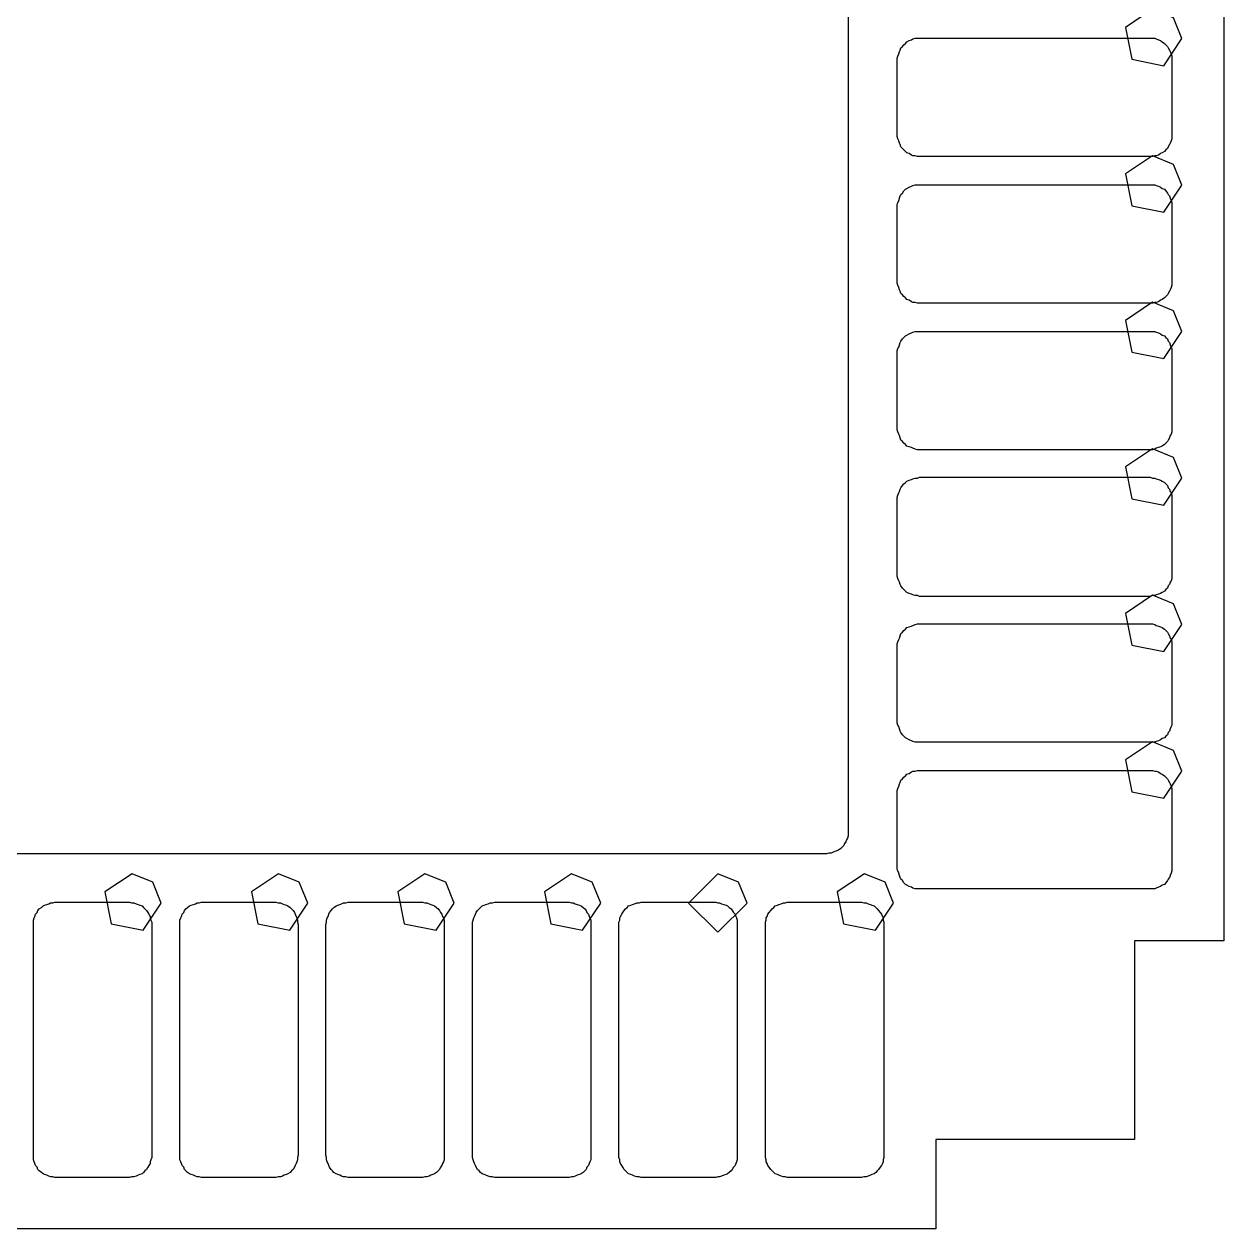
# Model space of a CAD drawing. Extents: x 114 to 258, y 8 to 198.
# Drawn here: x 225.797 to 229.893, y 111.625 to 115.737 of the extents above; entities that cross this region are included whole.
import ezdxf

# ---------------------------------------------------------------- set-up
doc = ezdxf.new("R2010")
doc.units = 0

msp = doc.modelspace()

# ---------------------------------------------------------------- linework, layer by layer
at = {"layer": 'Layer 1', "color": 7}
for points in [[(229.89286, 118.86926), (229.89286, 112.60816)], [(228.61016, 118.49334), (228.61016, 112.98154)], [(229.649528, 115.78791), (229.55714, 115.726178), (229.578817, 115.617199), (229.687796, 115.595522), (229.749528, 115.68791), (229.720239, 115.758621), (229.649528, 115.78791), (229.649528, 115.78791)], [(228.81082, 115.67648), (228.81844, 115.68156)], [(228.81844, 115.68156), (228.82606, 115.6841)], [(228.82606, 115.6841), (228.83114, 115.68664)], [(228.83114, 115.68664), (228.83876, 115.68918)], [(228.83876, 115.68918), (228.84638, 115.68918)], [(228.84638, 115.68918), (228.854, 115.68918)], [(228.854, 115.68918), (229.6414, 115.68918)], [(229.6414, 115.68918), (229.64902, 115.68918)], [(229.64902, 115.68918), (229.65664, 115.68918)], [(229.65664, 115.68918), (229.66172, 115.68664)], [(229.66172, 115.68664), (229.66934, 115.6841)], [(229.66934, 115.6841), (229.67696, 115.68156)], [(229.67696, 115.68156), (229.68204, 115.67648)], [(228.78288, 115.63584), (228.78542, 115.64346)], [(228.78542, 115.64346), (228.78796, 115.64854)], [(228.78796, 115.64854), (228.7905, 115.65616)], [(228.7905, 115.65616), (228.79558, 115.66124)], [(228.79558, 115.66124), (228.80066, 115.66632)], [(228.80066, 115.66632), (228.80574, 115.6714)], [(228.80574, 115.6714), (228.81082, 115.67648)], [(229.68204, 115.67648), (229.68966, 115.6714)], [(229.68966, 115.6714), (229.69474, 115.66632)], [(229.69474, 115.66632), (229.69982, 115.66124)], [(229.69982, 115.66124), (229.70236, 115.65616)], [(229.70236, 115.65616), (229.70744, 115.64854)], [(229.70744, 115.64854), (229.70998, 115.64346)], [(229.70998, 115.64346), (229.71252, 115.63584)], [(228.7778, 115.6206), (228.78034, 115.62822)], [(228.7778, 115.61552), (228.7778, 115.6206)], [(228.7778, 115.36152), (228.7778, 115.61552)], [(228.78034, 115.62822), (228.78288, 115.63584)], [(229.71252, 115.63584), (229.71506, 115.62822)], [(229.71506, 115.62822), (229.71506, 115.6206)], [(229.71506, 115.6206), (229.71506, 115.61552)], [(229.71506, 115.61552), (229.71506, 115.36152)], [(228.7778, 115.3539), (228.7778, 115.36152)], [(228.78034, 115.34628), (228.7778, 115.3539)], [(229.71506, 115.36152), (229.71506, 115.3539)], [(229.71506, 115.3539), (229.71506, 115.34628)], [(228.78288, 115.33866), (228.78034, 115.34628)], [(228.78542, 115.33104), (228.78288, 115.33866)], [(228.78796, 115.32596), (228.78542, 115.33104)], [(228.7905, 115.31834), (228.78796, 115.32596)], [(228.79558, 115.31326), (228.7905, 115.31834)], [(228.80066, 115.30818), (228.79558, 115.31326)], [(228.80574, 115.3031), (228.80066, 115.30818)], [(229.69474, 115.30818), (229.68966, 115.3031)], [(229.69982, 115.31326), (229.69474, 115.30818)], [(229.70236, 115.31834), (229.69982, 115.31326)], [(229.70744, 115.32596), (229.70236, 115.31834)], [(229.70998, 115.33104), (229.70744, 115.32596)], [(229.71252, 115.33866), (229.70998, 115.33104)], [(229.71506, 115.34628), (229.71252, 115.33866)], [(228.81082, 115.29802), (228.80574, 115.3031)], [(228.81844, 115.29548), (228.81082, 115.29802)], [(228.82606, 115.2904), (228.81844, 115.29548)], [(228.83114, 115.28786), (228.82606, 115.2904)], [(228.83876, 115.28786), (228.83114, 115.28786)], [(228.84638, 115.28532), (228.83876, 115.28786)], [(228.854, 115.28532), (228.84638, 115.28532)], [(229.6414, 115.28532), (228.854, 115.28532)], [(229.649528, 115.287784), (229.55714, 115.226052), (229.578817, 115.117073), (229.687796, 115.095396), (229.749528, 115.187784), (229.720239, 115.258495), (229.649528, 115.287784), (229.649528, 115.287784)], [(229.64902, 115.28532), (229.6414, 115.28532)], [(229.65664, 115.28786), (229.64902, 115.28532)], [(229.66172, 115.28786), (229.65664, 115.28786)], [(229.66934, 115.2904), (229.66172, 115.28786)], [(229.67696, 115.29548), (229.66934, 115.2904)], [(229.68204, 115.29802), (229.67696, 115.29548)], [(229.68966, 115.3031), (229.68204, 115.29802)], [(228.82606, 115.18372), (228.83114, 115.18626)], [(228.83114, 115.18626), (228.83876, 115.1888)], [(228.83876, 115.1888), (228.84638, 115.1888)], [(228.84638, 115.1888), (228.854, 115.1888)], [(228.854, 115.1888), (229.6414, 115.1888)], [(229.6414, 115.1888), (229.64902, 115.1888)], [(229.64902, 115.1888), (229.65664, 115.1888)], [(229.65664, 115.1888), (229.66172, 115.18626)], [(229.66172, 115.18626), (229.66934, 115.18372)], [(228.78542, 115.14308), (228.78796, 115.1507)], [(228.78796, 115.1507), (228.7905, 115.15578)], [(228.7905, 115.15578), (228.79558, 115.16086)], [(228.79558, 115.16086), (228.80066, 115.16848)], [(228.80066, 115.16848), (228.80574, 115.17356)], [(228.80574, 115.17356), (228.81082, 115.1761)], [(228.81082, 115.1761), (228.81844, 115.18118)], [(228.81844, 115.18118), (228.82606, 115.18372)], [(229.66934, 115.18372), (229.67696, 115.18118)], [(229.67696, 115.18118), (229.68204, 115.1761)], [(229.68204, 115.1761), (229.68966, 115.17356)], [(229.68966, 115.17356), (229.69474, 115.16848)], [(229.69474, 115.16848), (229.69982, 115.16086)], [(229.69982, 115.16086), (229.70236, 115.15578)], [(229.70236, 115.15578), (229.70744, 115.1507)], [(229.70744, 115.1507), (229.70998, 115.14308)], [(228.7778, 115.12276), (228.78034, 115.12784)], [(228.7778, 115.11514), (228.7778, 115.12276)], [(228.7778, 114.86114), (228.7778, 115.11514)], [(228.78034, 115.12784), (228.78288, 115.13546)], [(228.78288, 115.13546), (228.78542, 115.14308)], [(229.70998, 115.14308), (229.71252, 115.13546)], [(229.71252, 115.13546), (229.71506, 115.12784)], [(229.71506, 115.12784), (229.71506, 115.12276)], [(229.71506, 115.12276), (229.71506, 115.11514)], [(229.71506, 115.11514), (229.71506, 114.86114)], [(228.7778, 114.85352), (228.7778, 114.86114)], [(229.71506, 114.86114), (229.71506, 114.85352)], [(228.78034, 114.8459), (228.7778, 114.85352)], [(228.78288, 114.83828), (228.78034, 114.8459)], [(228.78542, 114.83066), (228.78288, 114.83828)], [(228.78796, 114.82558), (228.78542, 114.83066)], [(228.7905, 114.81796), (228.78796, 114.82558)], [(228.79558, 114.81288), (228.7905, 114.81796)], [(229.70236, 114.81796), (229.69982, 114.81288)], [(229.70744, 114.82558), (229.70236, 114.81796)], [(229.70998, 114.83066), (229.70744, 114.82558)], [(229.71252, 114.83828), (229.70998, 114.83066)], [(229.71506, 114.8459), (229.71252, 114.83828)], [(229.71506, 114.85352), (229.71506, 114.8459)], [(228.80066, 114.8078), (228.79558, 114.81288)], [(228.80574, 114.80272), (228.80066, 114.8078)], [(228.81082, 114.79764), (228.80574, 114.80272)], [(228.81844, 114.7951), (228.81082, 114.79764)], [(228.82606, 114.79002), (228.81844, 114.7951)], [(228.83114, 114.78748), (228.82606, 114.79002)], [(228.83876, 114.78748), (228.83114, 114.78748)], [(228.84638, 114.78494), (228.83876, 114.78748)], [(228.854, 114.78494), (228.84638, 114.78494)], [(229.6414, 114.78494), (228.854, 114.78494)], [(229.649528, 114.787912), (229.55714, 114.72618), (229.578817, 114.617201), (229.687796, 114.595524), (229.749528, 114.687912), (229.720239, 114.758623), (229.649528, 114.787912), (229.649528, 114.787912)], [(229.64902, 114.78494), (229.6414, 114.78494)], [(229.65664, 114.78748), (229.64902, 114.78494)], [(229.66172, 114.78748), (229.65664, 114.78748)], [(229.66934, 114.79002), (229.66172, 114.78748)], [(229.67696, 114.7951), (229.66934, 114.79002)], [(229.68204, 114.79764), (229.67696, 114.7951)], [(229.68966, 114.80272), (229.68204, 114.79764)], [(229.69474, 114.8078), (229.68966, 114.80272)], [(229.69982, 114.81288), (229.69474, 114.8078)], [(228.78542, 114.6427), (228.78796, 114.65032)], [(228.78796, 114.65032), (228.7905, 114.6554)], [(228.7905, 114.6554), (228.79558, 114.66302)], [(228.79558, 114.66302), (228.80066, 114.6681)], [(228.80066, 114.6681), (228.80574, 114.67318)], [(228.80574, 114.67318), (228.81082, 114.67572)], [(228.81082, 114.67572), (228.81844, 114.6808)], [(228.81844, 114.6808), (228.82606, 114.68334)], [(228.82606, 114.68334), (228.83114, 114.68588)], [(228.83114, 114.68588), (228.83876, 114.68842)], [(228.83876, 114.68842), (228.84638, 114.68842)], [(228.84638, 114.68842), (228.854, 114.68842)], [(228.854, 114.68842), (229.6414, 114.68842)], [(229.6414, 114.68842), (229.64902, 114.68842)], [(229.64902, 114.68842), (229.65664, 114.68842)], [(229.65664, 114.68842), (229.66172, 114.68588)], [(229.66172, 114.68588), (229.66934, 114.68334)], [(229.66934, 114.68334), (229.67696, 114.6808)], [(229.67696, 114.6808), (229.68204, 114.67572)], [(229.68204, 114.67572), (229.68966, 114.67318)], [(229.68966, 114.67318), (229.69474, 114.6681)], [(229.69474, 114.6681), (229.69982, 114.66302)], [(229.69982, 114.66302), (229.70236, 114.6554)], [(229.70236, 114.6554), (229.70744, 114.65032)], [(229.70744, 114.65032), (229.70998, 114.6427)], [(228.7778, 114.62238), (228.78034, 114.63)], [(228.7778, 114.61476), (228.7778, 114.62238)], [(228.7778, 114.36076), (228.7778, 114.61476)], [(228.78034, 114.63), (228.78288, 114.63508)], [(228.78288, 114.63508), (228.78542, 114.6427)], [(229.70998, 114.6427), (229.71252, 114.63508)], [(229.71252, 114.63508), (229.71506, 114.63)], [(229.71506, 114.63), (229.71506, 114.62238)], [(229.71506, 114.62238), (229.71506, 114.61476)], [(229.71506, 114.61476), (229.71506, 114.36076)], [(228.7778, 114.35314), (228.7778, 114.36076)], [(228.78034, 114.34552), (228.7778, 114.35314)], [(228.78288, 114.3379), (228.78034, 114.34552)], [(228.78542, 114.33282), (228.78288, 114.3379)], [(228.78796, 114.3252), (228.78542, 114.33282)], [(228.7905, 114.31758), (228.78796, 114.3252)], [(229.70744, 114.3252), (229.70236, 114.31758)], [(229.70998, 114.33282), (229.70744, 114.3252)], [(229.71252, 114.3379), (229.70998, 114.33282)], [(229.71506, 114.34552), (229.71252, 114.3379)], [(229.71506, 114.36076), (229.71506, 114.35314)], [(229.71506, 114.35314), (229.71506, 114.34552)], [(228.79558, 114.3125), (228.7905, 114.31758)], [(228.80066, 114.30742), (228.79558, 114.3125)], [(228.80574, 114.30234), (228.80066, 114.30742)], [(228.81082, 114.29726), (228.80574, 114.30234)], [(228.81844, 114.29472), (228.81082, 114.29726)], [(228.82606, 114.29218), (228.81844, 114.29472)], [(228.83114, 114.28964), (228.82606, 114.29218)], [(228.83876, 114.2871), (228.83114, 114.28964)], [(228.84638, 114.28456), (228.83876, 114.2871)], [(228.854, 114.28456), (228.84638, 114.28456)], [(229.6414, 114.28456), (228.854, 114.28456)], [(229.649528, 114.287786), (229.55714, 114.226054), (229.578817, 114.117075), (229.687796, 114.095398), (229.749528, 114.187786), (229.720239, 114.258497), (229.649528, 114.287786), (229.649528, 114.287786)], [(229.64902, 114.28456), (229.6414, 114.28456)], [(229.65664, 114.2871), (229.64902, 114.28456)], [(229.66172, 114.28964), (229.65664, 114.2871)], [(229.66934, 114.29218), (229.66172, 114.28964)], [(229.67696, 114.29472), (229.66934, 114.29218)], [(229.68204, 114.29726), (229.67696, 114.29472)], [(229.68966, 114.30234), (229.68204, 114.29726)], [(229.69474, 114.30742), (229.68966, 114.30234)], [(229.69982, 114.3125), (229.69474, 114.30742)], [(229.70236, 114.31758), (229.69982, 114.3125)], [(228.7905, 114.15502), (228.79558, 114.16264)], [(228.79558, 114.16264), (228.80066, 114.16772)], [(228.80066, 114.16772), (228.80574, 114.1728)], [(228.80574, 114.1728), (228.81082, 114.17788)], [(228.81082, 114.17788), (228.81844, 114.18042)], [(228.81844, 114.18042), (228.82606, 114.18296)], [(228.82606, 114.18296), (228.83114, 114.1855)], [(228.83114, 114.1855), (228.83876, 114.18804)], [(228.83876, 114.18804), (228.84638, 114.18804)], [(228.84638, 114.18804), (228.854, 114.19058)], [(228.854, 114.19058), (229.6414, 114.19058)], [(229.6414, 114.19058), (229.64902, 114.18804)], [(229.64902, 114.18804), (229.65664, 114.18804)], [(229.65664, 114.18804), (229.66172, 114.1855)], [(229.66172, 114.1855), (229.66934, 114.18296)], [(229.66934, 114.18296), (229.67696, 114.18042)], [(229.67696, 114.18042), (229.68204, 114.17788)], [(229.68204, 114.17788), (229.68966, 114.1728)], [(229.68966, 114.1728), (229.69474, 114.16772)], [(229.69474, 114.16772), (229.69982, 114.16264)], [(229.69982, 114.16264), (229.70236, 114.15502)], [(228.7778, 114.122), (228.78034, 114.12962)], [(228.7778, 114.11438), (228.7778, 114.122)], [(228.78034, 114.12962), (228.78288, 114.13724)], [(228.78288, 114.13724), (228.78542, 114.14232)], [(228.78542, 114.14232), (228.78796, 114.14994)], [(228.78796, 114.14994), (228.7905, 114.15502)], [(229.70236, 114.15502), (229.70744, 114.14994)], [(229.70744, 114.14994), (229.70998, 114.14232)], [(229.70998, 114.14232), (229.71252, 114.13724)], [(229.71252, 114.13724), (229.71506, 114.12962)], [(229.71506, 114.12962), (229.71506, 114.122)], [(229.71506, 114.122), (229.71506, 114.11438)], [(228.7778, 113.86038), (228.7778, 114.11438)], [(229.71506, 114.11438), (229.71506, 113.86038)], [(228.7778, 113.85276), (228.7778, 113.86038)], [(228.78034, 113.84514), (228.7778, 113.85276)], [(228.78288, 113.83752), (228.78034, 113.84514)], [(228.78542, 113.83244), (228.78288, 113.83752)], [(228.78796, 113.82482), (228.78542, 113.83244)], [(229.70998, 113.83244), (229.70744, 113.82482)], [(229.71252, 113.83752), (229.70998, 113.83244)], [(229.71506, 113.84514), (229.71252, 113.83752)], [(229.71506, 113.86038), (229.71506, 113.85276)], [(229.71506, 113.85276), (229.71506, 113.84514)], [(228.7905, 113.81974), (228.78796, 113.82482)], [(228.79558, 113.81212), (228.7905, 113.81974)], [(228.80066, 113.80704), (228.79558, 113.81212)], [(228.80574, 113.80196), (228.80066, 113.80704)], [(228.81082, 113.79688), (228.80574, 113.80196)], [(228.81844, 113.79434), (228.81082, 113.79688)], [(228.82606, 113.7918), (228.81844, 113.79434)], [(228.83114, 113.78926), (228.82606, 113.7918)], [(228.83876, 113.78672), (228.83114, 113.78926)], [(228.84638, 113.78672), (228.83876, 113.78672)], [(228.854, 113.78418), (228.84638, 113.78672)], [(229.649528, 113.787914), (229.55714, 113.726182), (229.578817, 113.617203), (229.687796, 113.595526), (229.749528, 113.687914), (229.720239, 113.758625), (229.649528, 113.787914), (229.649528, 113.787914)], [(229.64902, 113.78672), (229.6414, 113.78418)], [(229.65664, 113.78672), (229.64902, 113.78672)], [(229.66172, 113.78926), (229.65664, 113.78672)], [(229.66934, 113.7918), (229.66172, 113.78926)], [(229.67696, 113.79434), (229.66934, 113.7918)], [(229.68204, 113.79688), (229.67696, 113.79434)], [(229.68966, 113.80196), (229.68204, 113.79688)], [(229.69474, 113.80704), (229.68966, 113.80196)], [(229.69982, 113.81212), (229.69474, 113.80704)], [(229.70236, 113.81974), (229.69982, 113.81212)], [(229.70744, 113.82482), (229.70236, 113.81974)], [(229.6414, 113.78418), (228.854, 113.78418)], [(228.79558, 113.66226), (228.80066, 113.66734)], [(228.80066, 113.66734), (228.80574, 113.67242)], [(228.80574, 113.67242), (228.81082, 113.6775)], [(228.81082, 113.6775), (228.81844, 113.68004)], [(228.81844, 113.68004), (228.82606, 113.68258)], [(228.82606, 113.68258), (228.83114, 113.68512)], [(228.83114, 113.68512), (228.83876, 113.68766)], [(228.83876, 113.68766), (228.84638, 113.6902)], [(228.84638, 113.6902), (228.854, 113.6902)], [(228.854, 113.6902), (229.6414, 113.6902)], [(229.6414, 113.6902), (229.64902, 113.6902)], [(229.64902, 113.6902), (229.65664, 113.68766)], [(229.65664, 113.68766), (229.66172, 113.68512)], [(229.66172, 113.68512), (229.66934, 113.68258)], [(229.66934, 113.68258), (229.67696, 113.68004)], [(229.67696, 113.68004), (229.68204, 113.6775)], [(229.68204, 113.6775), (229.68966, 113.67242)], [(229.68966, 113.67242), (229.69474, 113.66734)], [(229.69474, 113.66734), (229.69982, 113.66226)], [(228.7778, 113.62162), (228.78034, 113.62924)], [(228.78034, 113.62924), (228.78288, 113.63686)], [(228.78288, 113.63686), (228.78542, 113.64194)], [(228.78542, 113.64194), (228.78796, 113.64956)], [(228.78796, 113.64956), (228.7905, 113.65718)], [(228.7905, 113.65718), (228.79558, 113.66226)], [(229.69982, 113.66226), (229.70236, 113.65718)], [(229.70236, 113.65718), (229.70744, 113.64956)], [(229.70744, 113.64956), (229.70998, 113.64194)], [(229.70998, 113.64194), (229.71252, 113.63686)], [(229.71252, 113.63686), (229.71506, 113.62924)], [(229.71506, 113.62924), (229.71506, 113.62162)], [(228.7778, 113.614), (228.7778, 113.62162)], [(228.7778, 113.36), (228.7778, 113.614)], [(229.71506, 113.62162), (229.71506, 113.614)], [(229.71506, 113.614), (229.71506, 113.36)], [(228.7778, 113.35238), (228.7778, 113.36)], [(228.78034, 113.34476), (228.7778, 113.35238)], [(228.78288, 113.33968), (228.78034, 113.34476)], [(228.78542, 113.33206), (228.78288, 113.33968)], [(229.71252, 113.33968), (229.70998, 113.33206)], [(229.71506, 113.34476), (229.71252, 113.33968)], [(229.71506, 113.36), (229.71506, 113.35238)], [(229.71506, 113.35238), (229.71506, 113.34476)], [(228.78796, 113.32444), (228.78542, 113.33206)], [(228.7905, 113.31936), (228.78796, 113.32444)], [(228.79558, 113.31174), (228.7905, 113.31936)], [(228.80066, 113.30666), (228.79558, 113.31174)], [(228.80574, 113.30158), (228.80066, 113.30666)], [(228.81082, 113.29904), (228.80574, 113.30158)], [(228.81844, 113.29396), (228.81082, 113.29904)], [(228.82606, 113.29142), (228.81844, 113.29396)], [(229.67696, 113.29396), (229.66934, 113.29142)], [(229.68204, 113.29904), (229.67696, 113.29396)], [(229.68966, 113.30158), (229.68204, 113.29904)], [(229.69474, 113.30666), (229.68966, 113.30158)], [(229.69982, 113.31174), (229.69474, 113.30666)], [(229.70236, 113.31936), (229.69982, 113.31174)], [(229.70744, 113.32444), (229.70236, 113.31936)], [(229.70998, 113.33206), (229.70744, 113.32444)], [(228.83114, 113.28888), (228.82606, 113.29142)], [(228.83876, 113.28634), (228.83114, 113.28888)], [(228.84638, 113.28634), (228.83876, 113.28634)], [(228.854, 113.28634), (228.84638, 113.28634)], [(229.6414, 113.28634), (228.854, 113.28634)], [(229.649528, 113.287788), (229.55714, 113.226056), (229.578817, 113.117077), (229.687796, 113.0954), (229.749528, 113.187788), (229.720239, 113.258499), (229.649528, 113.287788), (229.649528, 113.287788)], [(229.64902, 113.28634), (229.6414, 113.28634)], [(229.65664, 113.28634), (229.64902, 113.28634)], [(229.66172, 113.28888), (229.65664, 113.28634)], [(229.66934, 113.29142), (229.66172, 113.28888)], [(228.80066, 113.16696), (228.80574, 113.17204)], [(228.80574, 113.17204), (228.81082, 113.17712)], [(228.81082, 113.17712), (228.81844, 113.17966)], [(228.81844, 113.17966), (228.82606, 113.18474)], [(228.82606, 113.18474), (228.83114, 113.18728)], [(228.83114, 113.18728), (228.83876, 113.18728)], [(228.83876, 113.18728), (228.84638, 113.18982)], [(228.84638, 113.18982), (228.854, 113.18982)], [(228.854, 113.18982), (229.6414, 113.18982)], [(229.6414, 113.18982), (229.64902, 113.18982)], [(229.64902, 113.18982), (229.65664, 113.18728)], [(229.65664, 113.18728), (229.66172, 113.18728)], [(229.66172, 113.18728), (229.66934, 113.18474)], [(229.66934, 113.18474), (229.67696, 113.17966)], [(229.67696, 113.17966), (229.68204, 113.17712)], [(229.68204, 113.17712), (229.68966, 113.17204)], [(229.68966, 113.17204), (229.69474, 113.16696)], [(228.7778, 113.12124), (228.78034, 113.12886)], [(228.78034, 113.12886), (228.78288, 113.13648)], [(228.78288, 113.13648), (228.78542, 113.1441)], [(228.78542, 113.1441), (228.78796, 113.14918)], [(228.78796, 113.14918), (228.7905, 113.1568)], [(228.7905, 113.1568), (228.79558, 113.16188)], [(228.79558, 113.16188), (228.80066, 113.16696)], [(229.69474, 113.16696), (229.69982, 113.16188)], [(229.69982, 113.16188), (229.70236, 113.1568)], [(229.70236, 113.1568), (229.70744, 113.14918)], [(229.70744, 113.14918), (229.70998, 113.1441)], [(229.70998, 113.1441), (229.71252, 113.13648)], [(229.71252, 113.13648), (229.71506, 113.12886)], [(229.71506, 113.12886), (229.71506, 113.12124)], [(228.7778, 113.11362), (228.7778, 113.12124)], [(228.7778, 112.85962), (228.7778, 113.11362)], [(229.71506, 113.12124), (229.71506, 113.11362)], [(229.71506, 113.11362), (229.71506, 112.85962)], [(228.61016, 112.9663), (228.60762, 112.95868)], [(228.61016, 112.98154), (228.61016, 112.97392)], [(228.61016, 112.97392), (228.61016, 112.9663)], [(228.58476, 112.92312), (228.57714, 112.91804)], [(228.58984, 112.9282), (228.58476, 112.92312)], [(228.59492, 112.93328), (228.58984, 112.9282)], [(228.59746, 112.9409), (228.59492, 112.93328)], [(228.60254, 112.94598), (228.59746, 112.9409)], [(228.60508, 112.9536), (228.60254, 112.94598)], [(228.60762, 112.95868), (228.60508, 112.9536)], [(228.5365, 112.90534), (223.0247, 112.90534)], [(228.54412, 112.90788), (228.5365, 112.90534)], [(228.55174, 112.90788), (228.54412, 112.90788)], [(228.55682, 112.91042), (228.55174, 112.90788)], [(228.56444, 112.91296), (228.55682, 112.91042)], [(228.57206, 112.9155), (228.56444, 112.91296)], [(228.57714, 112.91804), (228.57206, 112.9155)], [(228.7778, 112.852), (228.7778, 112.85962)], [(228.78034, 112.84692), (228.7778, 112.852)], [(228.78288, 112.8393), (228.78034, 112.84692)], [(229.71506, 112.84692), (229.71252, 112.8393)], [(229.71506, 112.85962), (229.71506, 112.852)], [(229.71506, 112.852), (229.71506, 112.84692)], [(226.165664, 112.837446), (226.073276, 112.775714), (226.094953, 112.666735), (226.203932, 112.645058), (226.265664, 112.737446), (226.236375, 112.808157), (226.165664, 112.837446), (226.165664, 112.837446)], [(226.665536, 112.837446), (226.573148, 112.775714), (226.594825, 112.666735), (226.703804, 112.645058), (226.765536, 112.737446), (226.736247, 112.808157), (226.665536, 112.837446), (226.665536, 112.837446)], [(227.165662, 112.837446), (227.073274, 112.775714), (227.094951, 112.666735), (227.20393, 112.645058), (227.265662, 112.737446), (227.236373, 112.808157), (227.165662, 112.837446), (227.165662, 112.837446)], [(227.665534, 112.837446), (227.573146, 112.775714), (227.594823, 112.666735), (227.703802, 112.645058), (227.765534, 112.737446), (227.736245, 112.808157), (227.665534, 112.837446), (227.665534, 112.837446)], [(228.16566, 112.837446), (228.06566, 112.737446), (228.16566, 112.637446), (228.26566, 112.737446), (228.236371, 112.808157), (228.16566, 112.837446), (228.16566, 112.837446)], [(228.665532, 112.837446), (228.573144, 112.775714), (228.594821, 112.666735), (228.7038, 112.645058), (228.765532, 112.737446), (228.736243, 112.808157), (228.665532, 112.837446), (228.665532, 112.837446)], [(228.78542, 112.83168), (228.78288, 112.8393)], [(228.78796, 112.82406), (228.78542, 112.83168)], [(228.7905, 112.81898), (228.78796, 112.82406)], [(228.79558, 112.8139), (228.7905, 112.81898)], [(228.80066, 112.80628), (228.79558, 112.8139)], [(228.80574, 112.8012), (228.80066, 112.80628)], [(228.81082, 112.79866), (228.80574, 112.8012)], [(229.68966, 112.8012), (229.68204, 112.79866)], [(229.69474, 112.80628), (229.68966, 112.8012)], [(229.69982, 112.8139), (229.69474, 112.80628)], [(229.70236, 112.81898), (229.69982, 112.8139)], [(229.70744, 112.82406), (229.70236, 112.81898)], [(229.70998, 112.83168), (229.70744, 112.82406)], [(229.71252, 112.8393), (229.70998, 112.83168)], [(228.81844, 112.79358), (228.81082, 112.79866)], [(228.82606, 112.79104), (228.81844, 112.79358)], [(228.83114, 112.7885), (228.82606, 112.79104)], [(228.83876, 112.78596), (228.83114, 112.7885)], [(228.84638, 112.78596), (228.83876, 112.78596)], [(228.854, 112.78596), (228.84638, 112.78596)], [(229.6414, 112.78596), (228.854, 112.78596)], [(229.64902, 112.78596), (229.6414, 112.78596)], [(229.65664, 112.78596), (229.64902, 112.78596)], [(229.66172, 112.7885), (229.65664, 112.78596)], [(229.66934, 112.79104), (229.66172, 112.7885)], [(229.67696, 112.79358), (229.66934, 112.79104)], [(229.68204, 112.79866), (229.67696, 112.79358)], [(225.8441, 112.7123), (225.84918, 112.71738)], [(225.84918, 112.71738), (225.8568, 112.72246)], [(225.8568, 112.72246), (225.86188, 112.72754)], [(225.86188, 112.72754), (225.86696, 112.73008)], [(225.86696, 112.73008), (225.87458, 112.73262)], [(225.87458, 112.73262), (225.8822, 112.73516)], [(225.8822, 112.73516), (225.88728, 112.7377)], [(225.88728, 112.7377), (225.8949, 112.7377)], [(225.8949, 112.7377), (225.90252, 112.74024)], [(225.90252, 112.74024), (226.15652, 112.74024)], [(226.15652, 112.74024), (226.16414, 112.7377)], [(226.16414, 112.7377), (226.17176, 112.7377)], [(226.17176, 112.7377), (226.17938, 112.73516)], [(226.17938, 112.73516), (226.187, 112.73262)], [(226.187, 112.73262), (226.19208, 112.73008)], [(226.19208, 112.73008), (226.1997, 112.72754)], [(226.1997, 112.72754), (226.20478, 112.72246)], [(226.20478, 112.72246), (226.20986, 112.71738)], [(226.20986, 112.71738), (226.21494, 112.7123)], [(226.34448, 112.7123), (226.34956, 112.71738)], [(226.34956, 112.71738), (226.35464, 112.72246)], [(226.35464, 112.72246), (226.36226, 112.72754)], [(226.36226, 112.72754), (226.36734, 112.73008)], [(226.36734, 112.73008), (226.37496, 112.73262)], [(226.37496, 112.73262), (226.38258, 112.73516)], [(226.38258, 112.73516), (226.38766, 112.7377)], [(226.38766, 112.7377), (226.39528, 112.7377)], [(226.39528, 112.7377), (226.4029, 112.74024)], [(226.4029, 112.74024), (226.6569, 112.74024)], [(226.6569, 112.74024), (226.66452, 112.7377)], [(226.66452, 112.7377), (226.67214, 112.7377)], [(226.67214, 112.7377), (226.67976, 112.73516)], [(226.67976, 112.73516), (226.68484, 112.73262)], [(226.68484, 112.73262), (226.69246, 112.73008)], [(226.69246, 112.73008), (226.69754, 112.72754)], [(226.69754, 112.72754), (226.70516, 112.72246)], [(226.70516, 112.72246), (226.71024, 112.71738)], [(226.71024, 112.71738), (226.71532, 112.7123)], [(226.84486, 112.7123), (226.84994, 112.71738)], [(226.84994, 112.71738), (226.85502, 112.72246)], [(226.85502, 112.72246), (226.86264, 112.72754)], [(226.86264, 112.72754), (226.86772, 112.73008)], [(226.86772, 112.73008), (226.87534, 112.73262)], [(226.87534, 112.73262), (226.88042, 112.73516)], [(226.88042, 112.73516), (226.88804, 112.7377)], [(226.88804, 112.7377), (226.89566, 112.7377)], [(226.89566, 112.7377), (226.90328, 112.74024)], [(226.90328, 112.74024), (227.15728, 112.74024)], [(227.15728, 112.74024), (227.1649, 112.7377)], [(227.1649, 112.7377), (227.17252, 112.7377)], [(227.17252, 112.7377), (227.18014, 112.73516)], [(227.18014, 112.73516), (227.18522, 112.73262)], [(227.18522, 112.73262), (227.19284, 112.73008)], [(227.19284, 112.73008), (227.19792, 112.72754)], [(227.19792, 112.72754), (227.20554, 112.72246)], [(227.20554, 112.72246), (227.21062, 112.71738)], [(227.21062, 112.71738), (227.2157, 112.7123)], [(227.34524, 112.7123), (227.35032, 112.71738)], [(227.35032, 112.71738), (227.3554, 112.72246)], [(227.3554, 112.72246), (227.36048, 112.72754)], [(227.36048, 112.72754), (227.3681, 112.73008)], [(227.3681, 112.73008), (227.37318, 112.73262)], [(227.37318, 112.73262), (227.3808, 112.73516)], [(227.3808, 112.73516), (227.38842, 112.7377)], [(227.38842, 112.7377), (227.39604, 112.7377)], [(227.39604, 112.7377), (227.40366, 112.74024)], [(227.40366, 112.74024), (227.65766, 112.74024)], [(227.65766, 112.74024), (227.66528, 112.7377)], [(227.66528, 112.7377), (227.6729, 112.7377)], [(227.6729, 112.7377), (227.67798, 112.73516)], [(227.67798, 112.73516), (227.6856, 112.73262)], [(227.6856, 112.73262), (227.69322, 112.73008)], [(227.69322, 112.73008), (227.6983, 112.72754)], [(227.6983, 112.72754), (227.70592, 112.72246)], [(227.70592, 112.72246), (227.711, 112.71738)], [(227.711, 112.71738), (227.71608, 112.7123)], [(227.84562, 112.7123), (227.8507, 112.71738)], [(227.8507, 112.71738), (227.85578, 112.72246)], [(227.85578, 112.72246), (227.86086, 112.72754)], [(227.86086, 112.72754), (227.86848, 112.73008)], [(227.86848, 112.73008), (227.87356, 112.73262)], [(227.87356, 112.73262), (227.88118, 112.73516)], [(227.88118, 112.73516), (227.8888, 112.7377)], [(227.8888, 112.7377), (227.89642, 112.7377)], [(227.89642, 112.7377), (227.90404, 112.74024)], [(227.90404, 112.74024), (228.15804, 112.74024)], [(228.15804, 112.74024), (228.16566, 112.7377)], [(228.16566, 112.7377), (228.17074, 112.7377)], [(228.17074, 112.7377), (228.17836, 112.73516)], [(228.17836, 112.73516), (228.18598, 112.73262)], [(228.18598, 112.73262), (228.1936, 112.73008)], [(228.1936, 112.73008), (228.19868, 112.72754)], [(228.19868, 112.72754), (228.20376, 112.72246)], [(228.20376, 112.72246), (228.21138, 112.71738)], [(228.21138, 112.71738), (228.21392, 112.7123)], [(228.346, 112.7123), (228.35108, 112.71738)], [(228.35108, 112.71738), (228.35616, 112.72246)], [(228.35616, 112.72246), (228.36124, 112.72754)], [(228.36124, 112.72754), (228.36886, 112.73008)], [(228.36886, 112.73008), (228.37394, 112.73262)], [(228.37394, 112.73262), (228.38156, 112.73516)], [(228.38156, 112.73516), (228.38918, 112.7377)], [(228.38918, 112.7377), (228.3968, 112.7377)], [(228.3968, 112.7377), (228.40188, 112.74024)], [(228.40188, 112.74024), (228.65588, 112.74024)], [(228.65588, 112.74024), (228.6635, 112.7377)], [(228.6635, 112.7377), (228.67112, 112.7377)], [(228.67112, 112.7377), (228.67874, 112.73516)], [(228.67874, 112.73516), (228.68636, 112.73262)], [(228.68636, 112.73262), (228.69144, 112.73008)], [(228.69144, 112.73008), (228.69906, 112.72754)], [(228.69906, 112.72754), (228.70414, 112.72246)], [(228.70414, 112.72246), (228.70922, 112.71738)], [(228.70922, 112.71738), (228.7143, 112.7123)], [(225.82886, 112.67928), (225.8314, 112.6869)], [(225.82886, 112.67166), (225.82886, 112.67928)], [(225.8314, 112.6869), (225.83394, 112.69198)], [(225.83394, 112.69198), (225.83648, 112.6996)], [(225.83648, 112.6996), (225.84156, 112.70468)], [(225.84156, 112.70468), (225.8441, 112.7123)], [(226.21494, 112.7123), (226.22002, 112.70468)], [(226.22002, 112.70468), (226.22256, 112.6996)], [(226.22256, 112.6996), (226.22764, 112.69198)], [(226.22764, 112.69198), (226.22764, 112.6869)], [(226.22764, 112.6869), (226.23018, 112.67928)], [(226.23018, 112.67928), (226.23272, 112.67166)], [(226.32924, 112.67928), (226.33178, 112.6869)], [(226.32924, 112.67166), (226.32924, 112.67928)], [(226.33178, 112.6869), (226.33432, 112.69198)], [(226.33432, 112.69198), (226.33686, 112.6996)], [(226.33686, 112.6996), (226.34194, 112.70468)], [(226.34194, 112.70468), (226.34448, 112.7123)], [(226.71532, 112.7123), (226.7204, 112.70468)], [(226.7204, 112.70468), (226.72294, 112.6996)], [(226.72294, 112.6996), (226.72548, 112.69198)], [(226.72548, 112.69198), (226.72802, 112.6869)], [(226.72802, 112.6869), (226.73056, 112.67928)], [(226.73056, 112.67928), (226.73056, 112.67166)], [(226.82962, 112.67928), (226.83216, 112.6869)], [(226.82962, 112.67166), (226.82962, 112.67928)], [(226.83216, 112.6869), (226.8347, 112.69198)], [(226.8347, 112.69198), (226.83724, 112.6996)], [(226.83724, 112.6996), (226.83978, 112.70468)], [(226.83978, 112.70468), (226.84486, 112.7123)], [(227.2157, 112.7123), (227.21824, 112.70468)], [(227.21824, 112.70468), (227.22332, 112.6996)], [(227.22332, 112.6996), (227.22586, 112.69198)], [(227.22586, 112.69198), (227.2284, 112.6869)], [(227.2284, 112.6869), (227.23094, 112.67928)], [(227.23094, 112.67928), (227.23094, 112.67166)], [(227.32746, 112.67166), (227.33, 112.67928)], [(227.33, 112.67928), (227.33254, 112.6869)], [(227.33254, 112.6869), (227.33508, 112.69198)], [(227.33508, 112.69198), (227.33762, 112.6996)], [(227.33762, 112.6996), (227.34016, 112.70468)], [(227.34016, 112.70468), (227.34524, 112.7123)], [(227.71608, 112.7123), (227.71862, 112.70468)], [(227.71862, 112.70468), (227.7237, 112.6996)], [(227.7237, 112.6996), (227.72624, 112.69198)], [(227.72624, 112.69198), (227.72878, 112.6869)], [(227.72878, 112.6869), (227.73132, 112.67928)], [(227.73132, 112.67928), (227.73132, 112.67166)], [(227.82784, 112.67166), (227.83038, 112.67928)], [(227.83038, 112.6869), (227.83292, 112.69198)], [(227.83038, 112.67928), (227.83038, 112.6869)], [(227.83292, 112.69198), (227.838, 112.6996)], [(227.838, 112.6996), (227.84054, 112.70468)], [(227.84054, 112.70468), (227.84562, 112.7123)], [(228.21392, 112.7123), (228.219, 112.70468)], [(228.219, 112.70468), (228.22408, 112.6996)], [(228.22408, 112.6996), (228.22662, 112.69198)], [(228.22662, 112.69198), (228.22916, 112.6869)], [(228.22916, 112.6869), (228.2317, 112.67928)], [(228.2317, 112.67928), (228.2317, 112.67166)], [(228.32822, 112.67166), (228.33076, 112.67928)], [(228.33076, 112.6869), (228.3333, 112.69198)], [(228.33076, 112.67928), (228.33076, 112.6869)], [(228.3333, 112.69198), (228.33584, 112.6996)], [(228.33584, 112.6996), (228.34092, 112.70468)], [(228.34092, 112.70468), (228.346, 112.7123)], [(228.7143, 112.7123), (228.71938, 112.70468)], [(228.71938, 112.70468), (228.72446, 112.6996)], [(228.72446, 112.6996), (228.727, 112.69198)], [(228.727, 112.69198), (228.72954, 112.6869)], [(228.72954, 112.6869), (228.72954, 112.67928)], [(228.72954, 112.67928), (228.73208, 112.67166)], [(225.82886, 112.66404), (225.82886, 112.67166)], [(225.82886, 111.87664), (225.82886, 112.66404)], [(226.23272, 112.67166), (226.23272, 112.66404)], [(226.23272, 112.66404), (226.23272, 111.87664)], [(226.32924, 112.66404), (226.32924, 112.67166)], [(226.32924, 111.87664), (226.32924, 112.66404)], [(226.73056, 112.67166), (226.7331, 112.66404)], [(226.7331, 112.66404), (226.7331, 111.87664)], [(226.82708, 112.66404), (226.82962, 112.67166)], [(226.82708, 111.87664), (226.82708, 112.66404)], [(227.23094, 112.67166), (227.23094, 112.66404)], [(227.23094, 112.66404), (227.23094, 111.87664)], [(227.32746, 112.66404), (227.32746, 112.67166)], [(227.32746, 111.87664), (227.32746, 112.66404)], [(227.73132, 112.67166), (227.73132, 112.66404)], [(227.73132, 112.66404), (227.73132, 111.87664)], [(227.82784, 112.66404), (227.82784, 112.67166)], [(227.82784, 111.87664), (227.82784, 112.66404)], [(228.2317, 112.67166), (228.2317, 112.66404)], [(228.2317, 112.66404), (228.2317, 111.87664)], [(228.32822, 112.66404), (228.32822, 112.67166)], [(228.32822, 111.87664), (228.32822, 112.66404)], [(228.73208, 112.67166), (228.73208, 112.66404)], [(228.73208, 112.66404), (228.73208, 111.87664)], [(229.89286, 112.60816), (229.58806, 112.60816)], [(229.58806, 112.60816), (229.58806, 111.92998)], [(229.58806, 111.92998), (228.90988, 111.92998)], [(228.90988, 111.92998), (228.90988, 111.62518)], [(225.82886, 111.86902), (225.82886, 111.87664)], [(225.82886, 111.8614), (225.82886, 111.86902)], [(225.8314, 111.85378), (225.82886, 111.8614)], [(225.83394, 111.8487), (225.8314, 111.85378)], [(226.23018, 111.8614), (226.22764, 111.85378)], [(226.22764, 111.85378), (226.22764, 111.8487)], [(226.23272, 111.86902), (226.23018, 111.8614)], [(226.23272, 111.87664), (226.23272, 111.86902)], [(226.32924, 111.86902), (226.32924, 111.87664)], [(226.32924, 111.8614), (226.32924, 111.86902)], [(226.33178, 111.85378), (226.32924, 111.8614)], [(226.33432, 111.8487), (226.33178, 111.85378)], [(226.72802, 111.85378), (226.72548, 111.8487)], [(226.73056, 111.8614), (226.72802, 111.85378)], [(226.7331, 111.87664), (226.73056, 111.86902)], [(226.73056, 111.86902), (226.73056, 111.8614)], [(226.82962, 111.86902), (226.82708, 111.87664)], [(226.82962, 111.8614), (226.82962, 111.86902)], [(226.83216, 111.85378), (226.82962, 111.8614)], [(226.8347, 111.8487), (226.83216, 111.85378)], [(227.2284, 111.85378), (227.22586, 111.8487)], [(227.23094, 111.8614), (227.2284, 111.85378)], [(227.23094, 111.87664), (227.23094, 111.86902)], [(227.23094, 111.86902), (227.23094, 111.8614)], [(227.32746, 111.86902), (227.32746, 111.87664)], [(227.33, 111.8614), (227.32746, 111.86902)], [(227.33254, 111.85378), (227.33, 111.8614)], [(227.33508, 111.8487), (227.33254, 111.85378)], [(227.72878, 111.85378), (227.72624, 111.8487)], [(227.73132, 111.8614), (227.72878, 111.85378)], [(227.73132, 111.87664), (227.73132, 111.86902)], [(227.73132, 111.86902), (227.73132, 111.8614)], [(227.82784, 111.86902), (227.82784, 111.87664)], [(227.83038, 111.8614), (227.82784, 111.86902)], [(227.83038, 111.85378), (227.83038, 111.8614)], [(227.83292, 111.8487), (227.83038, 111.85378)], [(228.22916, 111.85378), (228.22662, 111.8487)], [(228.2317, 111.8614), (228.22916, 111.85378)], [(228.2317, 111.87664), (228.2317, 111.86902)], [(228.2317, 111.86902), (228.2317, 111.8614)], [(228.32822, 111.86902), (228.32822, 111.87664)], [(228.33076, 111.8614), (228.32822, 111.86902)], [(228.33076, 111.85378), (228.33076, 111.8614)], [(228.3333, 111.8487), (228.33076, 111.85378)], [(228.72954, 111.85378), (228.727, 111.8487)], [(228.73208, 111.86902), (228.72954, 111.8614)], [(228.72954, 111.8614), (228.72954, 111.85378)], [(228.73208, 111.87664), (228.73208, 111.86902)], [(225.83648, 111.84108), (225.83394, 111.8487)], [(225.84156, 111.836), (225.83648, 111.84108)], [(225.8441, 111.82838), (225.84156, 111.836)], [(225.84918, 111.8233), (225.8441, 111.82838)], [(225.8568, 111.81822), (225.84918, 111.8233)], [(225.86188, 111.81314), (225.8568, 111.81822)], [(225.86696, 111.8106), (225.86188, 111.81314)], [(226.1997, 111.81314), (226.19208, 111.8106)], [(226.20478, 111.81822), (226.1997, 111.81314)], [(226.20986, 111.8233), (226.20478, 111.81822)], [(226.21494, 111.82838), (226.20986, 111.8233)], [(226.22002, 111.836), (226.21494, 111.82838)], [(226.22256, 111.84108), (226.22002, 111.836)], [(226.22764, 111.8487), (226.22256, 111.84108)], [(226.33686, 111.84108), (226.33432, 111.8487)], [(226.34194, 111.836), (226.33686, 111.84108)], [(226.34448, 111.82838), (226.34194, 111.836)], [(226.34956, 111.8233), (226.34448, 111.82838)], [(226.35464, 111.81822), (226.34956, 111.8233)], [(226.36226, 111.81314), (226.35464, 111.81822)], [(226.36734, 111.8106), (226.36226, 111.81314)], [(226.69754, 111.81314), (226.69246, 111.8106)], [(226.70516, 111.81822), (226.69754, 111.81314)], [(226.71024, 111.8233), (226.70516, 111.81822)], [(226.71532, 111.82838), (226.71024, 111.8233)], [(226.7204, 111.836), (226.71532, 111.82838)], [(226.72294, 111.84108), (226.7204, 111.836)], [(226.72548, 111.8487), (226.72294, 111.84108)], [(226.83724, 111.84108), (226.8347, 111.8487)], [(226.83978, 111.836), (226.83724, 111.84108)], [(226.84486, 111.82838), (226.83978, 111.836)], [(226.84994, 111.8233), (226.84486, 111.82838)], [(226.85502, 111.81822), (226.84994, 111.8233)], [(226.86264, 111.81314), (226.85502, 111.81822)], [(226.86772, 111.8106), (226.86264, 111.81314)], [(227.19792, 111.81314), (227.19284, 111.8106)], [(227.20554, 111.81822), (227.19792, 111.81314)], [(227.21062, 111.8233), (227.20554, 111.81822)], [(227.2157, 111.82838), (227.21062, 111.8233)], [(227.21824, 111.836), (227.2157, 111.82838)], [(227.22332, 111.84108), (227.21824, 111.836)], [(227.22586, 111.8487), (227.22332, 111.84108)], [(227.33762, 111.84108), (227.33508, 111.8487)], [(227.34016, 111.836), (227.33762, 111.84108)], [(227.34524, 111.82838), (227.34016, 111.836)], [(227.35032, 111.8233), (227.34524, 111.82838)], [(227.3554, 111.81822), (227.35032, 111.8233)], [(227.36048, 111.81314), (227.3554, 111.81822)], [(227.3681, 111.8106), (227.36048, 111.81314)], [(227.6983, 111.81314), (227.69322, 111.8106)], [(227.70592, 111.81822), (227.6983, 111.81314)], [(227.711, 111.8233), (227.70592, 111.81822)], [(227.71608, 111.82838), (227.711, 111.8233)], [(227.71862, 111.836), (227.71608, 111.82838)], [(227.7237, 111.84108), (227.71862, 111.836)], [(227.72624, 111.8487), (227.7237, 111.84108)], [(227.838, 111.84108), (227.83292, 111.8487)], [(227.84054, 111.836), (227.838, 111.84108)], [(227.84562, 111.82838), (227.84054, 111.836)], [(227.8507, 111.8233), (227.84562, 111.82838)], [(227.85578, 111.81822), (227.8507, 111.8233)], [(227.86086, 111.81314), (227.85578, 111.81822)], [(227.86848, 111.8106), (227.86086, 111.81314)], [(228.19868, 111.81314), (228.1936, 111.8106)], [(228.20376, 111.81822), (228.19868, 111.81314)], [(228.21138, 111.8233), (228.20376, 111.81822)], [(228.21392, 111.82838), (228.21138, 111.8233)], [(228.219, 111.836), (228.21392, 111.82838)], [(228.22408, 111.84108), (228.219, 111.836)], [(228.22662, 111.8487), (228.22408, 111.84108)], [(228.33584, 111.84108), (228.3333, 111.8487)], [(228.34092, 111.836), (228.33584, 111.84108)], [(228.346, 111.82838), (228.34092, 111.836)], [(228.35108, 111.8233), (228.346, 111.82838)], [(228.35616, 111.81822), (228.35108, 111.8233)], [(228.36124, 111.81314), (228.35616, 111.81822)], [(228.36886, 111.8106), (228.36124, 111.81314)], [(228.69906, 111.81314), (228.69144, 111.8106)], [(228.70414, 111.81822), (228.69906, 111.81314)], [(228.70922, 111.8233), (228.70414, 111.81822)], [(228.7143, 111.82838), (228.70922, 111.8233)], [(228.71938, 111.836), (228.7143, 111.82838)], [(228.72446, 111.84108), (228.71938, 111.836)], [(228.727, 111.8487), (228.72446, 111.84108)], [(225.87458, 111.80806), (225.86696, 111.8106)], [(225.8822, 111.80552), (225.87458, 111.80806)], [(225.88728, 111.80298), (225.8822, 111.80552)], [(225.8949, 111.80298), (225.88728, 111.80298)], [(225.90252, 111.80044), (225.8949, 111.80298)], [(226.15652, 111.80044), (225.90252, 111.80044)], [(226.16414, 111.80298), (226.15652, 111.80044)], [(226.17176, 111.80298), (226.16414, 111.80298)], [(226.17938, 111.80552), (226.17176, 111.80298)], [(226.187, 111.80806), (226.17938, 111.80552)], [(226.19208, 111.8106), (226.187, 111.80806)], [(226.37496, 111.80806), (226.36734, 111.8106)], [(226.38258, 111.80552), (226.37496, 111.80806)], [(226.38766, 111.80298), (226.38258, 111.80552)], [(226.39528, 111.80298), (226.38766, 111.80298)], [(226.4029, 111.80044), (226.39528, 111.80298)], [(226.6569, 111.80044), (226.4029, 111.80044)], [(226.66452, 111.80298), (226.6569, 111.80044)], [(226.67214, 111.80298), (226.66452, 111.80298)], [(226.67976, 111.80552), (226.67214, 111.80298)], [(226.68484, 111.80806), (226.67976, 111.80552)], [(226.69246, 111.8106), (226.68484, 111.80806)], [(226.87534, 111.80806), (226.86772, 111.8106)], [(226.88042, 111.80552), (226.87534, 111.80806)], [(226.88804, 111.80298), (226.88042, 111.80552)], [(226.89566, 111.80298), (226.88804, 111.80298)], [(226.90328, 111.80044), (226.89566, 111.80298)], [(227.15728, 111.80044), (226.90328, 111.80044)], [(227.1649, 111.80298), (227.15728, 111.80044)], [(227.17252, 111.80298), (227.1649, 111.80298)], [(227.18014, 111.80552), (227.17252, 111.80298)], [(227.18522, 111.80806), (227.18014, 111.80552)], [(227.19284, 111.8106), (227.18522, 111.80806)], [(227.37318, 111.80806), (227.3681, 111.8106)], [(227.3808, 111.80552), (227.37318, 111.80806)], [(227.38842, 111.80298), (227.3808, 111.80552)], [(227.39604, 111.80298), (227.38842, 111.80298)], [(227.40366, 111.80044), (227.39604, 111.80298)], [(227.65766, 111.80044), (227.40366, 111.80044)], [(227.66528, 111.80298), (227.65766, 111.80044)], [(227.6729, 111.80298), (227.66528, 111.80298)], [(227.67798, 111.80552), (227.6729, 111.80298)], [(227.6856, 111.80806), (227.67798, 111.80552)], [(227.69322, 111.8106), (227.6856, 111.80806)], [(227.87356, 111.80806), (227.86848, 111.8106)], [(227.88118, 111.80552), (227.87356, 111.80806)], [(227.8888, 111.80298), (227.88118, 111.80552)], [(227.89642, 111.80298), (227.8888, 111.80298)], [(227.90404, 111.80044), (227.89642, 111.80298)], [(228.15804, 111.80044), (227.90404, 111.80044)], [(228.16566, 111.80298), (228.15804, 111.80044)], [(228.17074, 111.80298), (228.16566, 111.80298)], [(228.17836, 111.80552), (228.17074, 111.80298)], [(228.18598, 111.80806), (228.17836, 111.80552)], [(228.1936, 111.8106), (228.18598, 111.80806)], [(228.37394, 111.80806), (228.36886, 111.8106)], [(228.38156, 111.80552), (228.37394, 111.80806)], [(228.38918, 111.80298), (228.38156, 111.80552)], [(228.3968, 111.80298), (228.38918, 111.80298)], [(228.40188, 111.80044), (228.3968, 111.80298)], [(228.65588, 111.80044), (228.40188, 111.80044)], [(228.6635, 111.80298), (228.65588, 111.80044)], [(228.67112, 111.80298), (228.6635, 111.80298)], [(228.67874, 111.80552), (228.67112, 111.80298)], [(228.68636, 111.80806), (228.67874, 111.80552)], [(228.69144, 111.8106), (228.68636, 111.80806)], [(228.90988, 111.62518), (222.64624, 111.62518)]]:
    msp.add_lwpolyline(points, dxfattribs=at)

doc.saveas('drawing.dxf')
